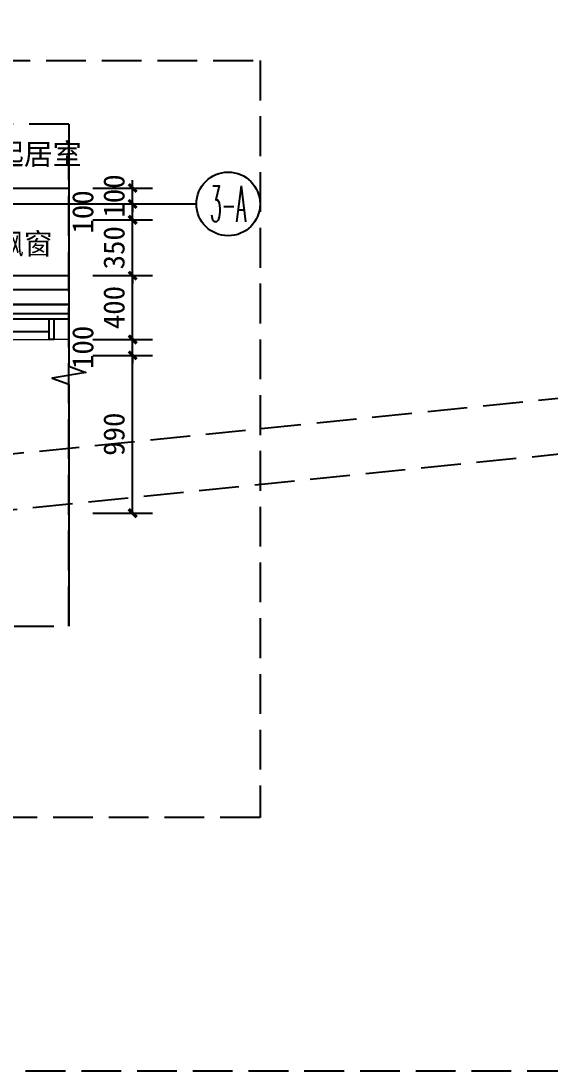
# Model space of a CAD drawing. Extents: x -10817 to 167545, y 26551 to 157048.
# Drawn here: x 21921 to 25243, y 37051 to 43641 of the extents above; entities that cross this region are included whole.
import ezdxf
from ezdxf.enums import TextEntityAlignment as Align
from ezdxf.xclip import XClip

# ---------------------------------------------------------------- set-up
doc = ezdxf.new("R2010")
doc.units = 0
doc.header["$LTSCALE"] = 1000
doc.header["$MEASUREMENT"] = 0
doc.header["$XCLIPFRAME"] = 0
doc.linetypes.add('DASH', pattern=[0.35, 0.25, -0.1])
doc.linetypes.add('DOTE', pattern=[2.42, 2, -0.2, 0.02, -0.2])
doc.layers.get('Defpoints').update_dxf_attribs({"color": 30, "linetype": 'DASH'})
for name, color, linetype in [('120-O-MC$0$A-ANNO-HATC-SOLD', 252, 'Continuous'), ('120-O-MC$0$A-DOOR', 51, 'Continuous'), ('120-O-MC$0$A-FLOR-HRAL', 71, 'Continuous'), ('3#-夹层$0$A-ANNO-TEXT', 7, 'Continuous'), ('3#楼二层线脚$0$A-00-HX-113-wall-01Y$0$HRAL', 31, 'Continuous'), ('3#楼二层线脚$0$bolibeiban剖', 4, 'Continuous'), ('A-ANNO-AXIS-CIRC', 3, 'Continuous'), ('A-ANNO-AXIS-TEXT', 7, 'Continuous'), ('A-ANNO-DIMS', 3, 'Continuous'), ('A-ANNO-DOTE', 10, 'DOTE'), ('A-ANNO-SYMB', 3, 'Continuous'), ('A-FLOR-UNDR', 177, 'Continuous'), ('AXIS_TEXT', 7, 'Continuous')]:
    doc.layers.add(name, color=color, linetype=linetype)
doc.layers.add('3#楼二层线脚$0$A-00-15-4#-PM-TF$0$00-装饰-看', color=46, linetype='Continuous', lineweight=5)
doc.styles.add('3#-夹层$0$Standard', font='')
doc.styles.add('_TCH_AXIS', font='COMPLEX', dxfattribs={"bigfont": 'GBCBIG'})
doc.styles.add('_TCH_DIM_T3', font='')
doc.styles.add('COMPLEX', font='COMPLEX')
doc.styles.get('3#-夹层$0$Standard').set_extended_font_data('SimSun')
doc.styles.get('_TCH_DIM_T3').set_extended_font_data('SimSun')
doc.dimstyles.new('_TCH_ARCH&&50', dxfattribs={"dimtxt": 132.911392, "dimasz": 50, "dimexe": 125, "dimexo": 150, "dimgap": 50, "dimtad": 1, "dimdec": 0, "dimzin": 0, "dimdsep": 46, "dimtxsty": '_TCH_DIM_T3', "dimblk": 'ARCHTICK', "dimcen": 0.09, "dimclrt": 7, "dimazin": 2, "dimtfac": 1, "dimtdec": 0, "dimtix": 1, "dimtmove": 2, "dimatfit": 3, "dimfxl": 50, "dimtolj": 1, "dimtzin": 0, "dimarcsym": 0})

# ---------------------------------------------------------------- blocks, each defined once
blk = doc.blocks.new('120-O-MC$0$BGBFG')
at = {"layer": '120-O-MC$0$A-FLOR-HRAL'}
blk.add_lwpolyline([(0, 0), (700, 0), (700, -60), (0, -60)], close=True, dxfattribs=at)
blk.add_lwpolyline([(700, 0), (700, -90)], dxfattribs=at)
blk = doc.blocks.new('120-O-MC$0$$TCHSYS$WIN2D')
for p, q in [((-0.5, 0.5), (0.5, 0.5)), ((-0.5, 0.5), (-0.5, -0.5)), ((0.5, 0.5), (0.5, -0.5)), ((0.5, 0.1667), (-0.5, 0.1667)), ((0.5, -0.1667), (-0.5, -0.1667)), ((-0.5, -0.5), (0.5, -0.5))]:
    blk.add_line(p, q)
blk = doc.blocks.new('120-O-MC')
at = {"layer": '120-O-MC$0$A-ANNO-HATC-SOLD'}
blk.add_lwpolyline([(-6150, -11000), (-3150, -11000)], dxfattribs=at)
blk.add_blockref('120-O-MC$0$BGBFG', (-6150, -11730.000521))
at = {"layer": '120-O-MC$0$A-DOOR', "xscale": 3000, "yscale": -270, "zscale": 270}
blk.add_blockref('120-O-MC$0$$TCHSYS$WIN2D', (-4650, -11685.000521), dxfattribs=at)
blk = doc.blocks.new('3#楼二层线脚')
at = {"layer": '3#楼二层线脚$0$A-00-15-4#-PM-TF$0$00-装饰-看', "color": 251}
for points in [[(2630, -4850), (3770.4, -4850)], [(6500, -4850), (3800.4, -4850.9)]]:
    blk.add_lwpolyline(points, dxfattribs=at)
at = {"layer": '3#楼二层线脚$0$A-00-HX-113-wall-01Y$0$HRAL'}
blk.add_lwpolyline([(3800.3, -4720), (3800.4, -4850), (3770.4, -4850), (3770.3, -4720)], dxfattribs=at)
at = {"layer": '3#楼二层线脚$0$bolibeiban剖'}
blk.add_lwpolyline([(2630, -4800), (3770.4, -4800)], dxfattribs=at)
blk = doc.blocks.new('_ArchTick')
at = {"color": 0, "linetype": 'ByBlock', "const_width": 0.4}
blk.add_lwpolyline([(-0.5, -0.5), (0.5, 0.5)], dxfattribs=at)
blk = doc.blocks.new('*D1414')
at = {"layer": 'A-ANNO-DIMS', "color": 0, "lineweight": -2, "transparency": 16777216}
for p, q in [((22372.1, 41542.4), (22747.1, 41542.4)), ((22622.1, 40552.5), (22622.1, 41542.4)), ((22372.1, 40552.5), (22747.1, 40552.5))]:
    blk.add_line(p, q, dxfattribs=at)
at = {"layer": 'Defpoints', "color": 0, "transparency": 16777216}
for p in [(22222.1, 41542.4), (22622.1, 41542.4), (22222.1, 40552.5)]:
    blk.add_point(p, dxfattribs=at)
at = {"layer": 'A-ANNO-DIMS', "color": 0, "lineweight": -2, "transparency": 16777216, "xscale": 50, "yscale": 50, "zscale": 50}
for p, rotation in [((22622.1, 41542.4), 90), ((22622.1, 40552.5), 270)]:
    blk.add_blockref('_ArchTick', p, dxfattribs=dict(at, rotation=rotation))
at = {"layer": 'A-ANNO-DIMS', "color": 7, "transparency": 16777216, "insert": (22505.6, 41047.5), "char_height": 132.91, "attachment_point": 5, "rotation": 90, "style": '_TCH_DIM_T3'}
blk.add_mtext('\\A1;990', dxfattribs=at)
blk = doc.blocks.new('*D1415')
at = {"layer": 'A-ANNO-DIMS', "color": 0, "lineweight": -2, "transparency": 16777216}
for p, q in [((22622.1, 41642.4), (22622.1, 41692.4)), ((22372.1, 41642.4), (22747.1, 41642.4)), ((22622.1, 41542.4), (22622.1, 41642.4)), ((22372.1, 41542.4), (22747.1, 41542.4)), ((22622.1, 41542.4), (22622.1, 41492.4))]:
    blk.add_line(p, q, dxfattribs=at)
at = {"layer": 'Defpoints', "color": 0, "transparency": 16777216}
for p in [(22222.1, 41642.4), (22622.1, 41642.4), (22222.1, 41542.4)]:
    blk.add_point(p, dxfattribs=at)
at = {"layer": 'A-ANNO-DIMS', "color": 0, "lineweight": -2, "transparency": 16777216, "xscale": 50, "yscale": 50, "zscale": 50}
for p, rotation in [((22622.1, 41642.4), 270), ((22622.1, 41542.4), 90)]:
    blk.add_blockref('_ArchTick', p, dxfattribs=dict(at, rotation=rotation))
at = {"layer": 'A-ANNO-DIMS', "color": 7, "transparency": 16777216, "insert": (22309.6, 41592.4), "char_height": 132.91, "attachment_point": 5, "rotation": 90, "style": '_TCH_DIM_T3'}
blk.add_mtext('\\A1;100', dxfattribs=at)
blk = doc.blocks.new('*D1416')
at = {"layer": 'A-ANNO-DIMS', "color": 0, "lineweight": -2, "transparency": 16777216}
for p, q in [((22372.1, 42042.5), (22747.1, 42042.5)), ((22622.1, 41642.4), (22622.1, 42042.5)), ((22372.1, 41642.4), (22747.1, 41642.4))]:
    blk.add_line(p, q, dxfattribs=at)
at = {"layer": 'Defpoints', "color": 0, "transparency": 16777216}
for p in [(22222.1, 42042.5), (22622.1, 42042.5), (22222.1, 41642.4)]:
    blk.add_point(p, dxfattribs=at)
at = {"layer": 'A-ANNO-DIMS', "color": 0, "lineweight": -2, "transparency": 16777216, "xscale": 50, "yscale": 50, "zscale": 50}
for p, rotation in [((22622.1, 42042.5), 90), ((22622.1, 41642.4), 270)]:
    blk.add_blockref('_ArchTick', p, dxfattribs=dict(at, rotation=rotation))
at = {"layer": 'A-ANNO-DIMS', "color": 7, "transparency": 16777216, "insert": (22505.6, 41842.4), "char_height": 132.91, "attachment_point": 5, "rotation": 90, "style": '_TCH_DIM_T3'}
blk.add_mtext('\\A1;400', dxfattribs=at)
blk = doc.blocks.new('*D1417')
at = {"layer": 'A-ANNO-DIMS', "color": 0, "lineweight": -2, "transparency": 16777216}
for p, q in [((22622.1, 42392.5), (22622.1, 42442.5)), ((22372.1, 42392.5), (22747.1, 42392.5)), ((22622.1, 42042.5), (22622.1, 42392.5)), ((22372.1, 42042.5), (22747.1, 42042.5)), ((22622.1, 42042.5), (22622.1, 41992.5))]:
    blk.add_line(p, q, dxfattribs=at)
at = {"layer": 'Defpoints', "color": 0, "transparency": 16777216}
for p in [(22222.1, 42392.5), (22622.1, 42392.5), (22222.1, 42042.5)]:
    blk.add_point(p, dxfattribs=at)
at = {"layer": 'A-ANNO-DIMS', "color": 0, "lineweight": -2, "transparency": 16777216, "xscale": 50, "yscale": 50, "zscale": 50}
for p, rotation in [((22622.1, 42392.5), 270), ((22622.1, 42042.5), 90)]:
    blk.add_blockref('_ArchTick', p, dxfattribs=dict(at, rotation=rotation))
at = {"layer": 'A-ANNO-DIMS', "color": 7, "transparency": 16777216, "insert": (22505.6, 42217.5), "char_height": 132.91, "attachment_point": 5, "rotation": 90, "style": '_TCH_DIM_T3'}
blk.add_mtext('\\A1;350', dxfattribs=at)
blk = doc.blocks.new('*D1418')
at = {"layer": 'A-ANNO-DIMS', "color": 0, "lineweight": -2, "transparency": 16777216}
for p, q in [((22372.1, 42492.5), (22747.1, 42492.5)), ((22622.1, 42392.5), (22622.1, 42492.5)), ((22372.1, 42392.5), (22747.1, 42392.5))]:
    blk.add_line(p, q, dxfattribs=at)
at = {"layer": 'Defpoints', "color": 0, "transparency": 16777216}
for p in [(22222.1, 42492.5), (22622.1, 42492.5), (22222.1, 42392.5)]:
    blk.add_point(p, dxfattribs=at)
at = {"layer": 'A-ANNO-DIMS', "color": 0, "lineweight": -2, "transparency": 16777216, "xscale": 50, "yscale": 50, "zscale": 50}
for p, rotation in [((22622.1, 42492.5), 90), ((22622.1, 42392.5), 270)]:
    blk.add_blockref('_ArchTick', p, dxfattribs=dict(at, rotation=rotation))
at = {"layer": 'A-ANNO-DIMS', "color": 7, "transparency": 16777216, "insert": (22309.6, 42442.5), "char_height": 132.91, "attachment_point": 5, "rotation": 90, "style": '_TCH_DIM_T3'}
blk.add_mtext('\\A1;100', dxfattribs=at)
blk = doc.blocks.new('*D1419')
at = {"layer": 'A-ANNO-DIMS', "color": 0, "lineweight": -2, "transparency": 16777216}
for p, q in [((22622.1, 42592.5), (22622.1, 42642.5)), ((22372.1, 42592.5), (22747.1, 42592.5)), ((22622.1, 42492.5), (22622.1, 42592.5)), ((22372.1, 42492.5), (22747.1, 42492.5)), ((22622.1, 42492.5), (22622.1, 42442.5))]:
    blk.add_line(p, q, dxfattribs=at)
at = {"layer": 'Defpoints', "color": 0, "transparency": 16777216}
for p in [(22222.1, 42592.5), (22622.1, 42592.5), (22222.1, 42492.5)]:
    blk.add_point(p, dxfattribs=at)
at = {"layer": 'A-ANNO-DIMS', "color": 0, "lineweight": -2, "transparency": 16777216, "xscale": 50, "yscale": 50, "zscale": 50}
for p, rotation in [((22622.1, 42592.5), 270), ((22622.1, 42492.5), 90)]:
    blk.add_blockref('_ArchTick', p, dxfattribs=dict(at, rotation=rotation))
at = {"layer": 'A-ANNO-DIMS', "color": 7, "transparency": 16777216, "insert": (22505.6, 42542.5), "char_height": 132.91, "attachment_point": 5, "rotation": 90, "style": '_TCH_DIM_T3'}
blk.add_mtext('\\A1;100', dxfattribs=at)
blk = doc.blocks.new('_AXISO')
blk.add_circle((0, 0), 0.5)
at = {"layer": 'AXIS_TEXT', "style": 'COMPLEX', "width": 1.041667}
blk.add_attdef('A', text='', height=0.56, dxfattribs=at).set_placement((-0.25, -0.28), (0.25, -0.28), align=Align.FIT)

msp = doc.modelspace()

# ---------------------------------------------------------------- linework, layer by layer
at = {"layer": 'A-ANNO-AXIS-CIRC'}
msp.add_line((22227.5, 42492.5), (23022.1, 42492.5), dxfattribs=at)
at = {"layer": 'A-ANNO-DOTE'}
msp.add_lwpolyline([(16528, 42492.5), (23022.1, 42492.5)], dxfattribs=at)
at = {"layer": 'A-ANNO-SYMB'}
msp.add_lwpolyline([(22222.1, 42992.5), (22222.1, 41473.7), (22327.1, 41435.5), (22117.1, 41398.5), (22222.1, 41361.2), (22222.1, 39842.5)], dxfattribs=at)
at = {"layer": 'A-FLOR-UNDR', "linetype": 'DASH'}
for points in [[(18207, 40552.5), (31329.5, 41886.3)], [(21647.9, 40552.5), (34770.4, 41886.3)]]:
    msp.add_lwpolyline(points, dxfattribs=at)
at = {"layer": 'Defpoints'}
for points in [[(1250, 65751.2), (38300, 65751.2), (38300, 37051.2), (1250, 37051.2)], [(16128, 43392.5), (23422.1, 43392.5), (23422.1, 38642.5), (16128, 38642.5)], [(17328, 39842.5), (22222.1, 39842.5), (22222.1, 42992.5), (17328, 42992.5)]]:
    msp.add_lwpolyline(points, close=True, dxfattribs=at)

# ---------------------------------------------------------------- block references
ref = msp.add_blockref('3#楼二层线脚', (18327.5, 46492.5))
XClip(ref).set_block_clipping_path([(-999.5316141466, -6649.9960181893), (3894.5697473216, -3500)])
ref = msp.add_blockref('120-O-MC', (27977.5, 53592.5))
XClip(ref).set_block_clipping_path([(-10649.5316141466, -13749.9965391935), (-5755.4302526784, -10600.0005210042)])
at = {"layer": 'A-ANNO-AXIS-CIRC'}
ref = msp.add_blockref('_AXISO', (23222.1, 42492.5), dxfattribs=dict(at, xscale=400, yscale=400, zscale=400))
ref.add_attrib('A', '3-A', dxfattribs={"layer": 'A-ANNO-AXIS-TEXT', "height": 226.27, "style": '_TCH_AXIS', "width": 0.318182}).set_placement((23108.9, 42379.3), (23335.2, 42379.3), align=Align.FIT)

# ---------------------------------------------------------------- texts
at = {"layer": '3#-夹层$0$A-ANNO-TEXT', "style": '3#-夹层$0$Standard'}
for s, p in [('起居室', (21757.5, 42739.3)), ('飘窗', (21757.5, 42176.3))]:
    msp.add_text(s, height=132.91, dxfattribs=at).set_placement(p)

# ---------------------------------------------------------------- dimensions: what is measured, and where the dimension line sits
at = {"layer": 'A-ANNO-DIMS'}
for p1, p2, picture, middle in [((22222.1, 42492.5), (22222.1, 42592.5), '*D1419', (22505.6, 42542.5)), ((22222.1, 42042.5), (22222.1, 42392.5), '*D1417', (22505.6, 42217.5)), ((22222.1, 41642.4), (22222.1, 42042.5), '*D1416', (22505.6, 41842.4)), ((22222.1, 40552.5), (22222.1, 41542.4), '*D1414', (22505.6, 41047.5))]:
    dim = msp.add_aligned_dim(p1=p1, p2=p2, distance=-400, dimstyle='_TCH_ARCH&&50', dxfattribs=at)
    dim.commit()
    dim.dimension.update_dxf_attribs({"geometry": picture, "text_midpoint": middle})
for base, p1, p2, picture, middle in [((22622.1, 42492.5), (22222.1, 42392.5), (22222.1, 42492.5), '*D1418', (22309.6, 42442.5)), ((22622.1, 41642.4), (22222.1, 41542.4), (22222.1, 41642.4), '*D1415', (22309.6, 41592.4))]:
    dim = msp.add_linear_dim(base=base, p1=p1, p2=p2, angle=90, dimstyle='_TCH_ARCH&&50', dxfattribs=at)
    dim.commit()
    dim.dimension.update_dxf_attribs({"geometry": picture, "text_midpoint": middle, "dimtype": 129})

doc.saveas('drawing.dxf')
